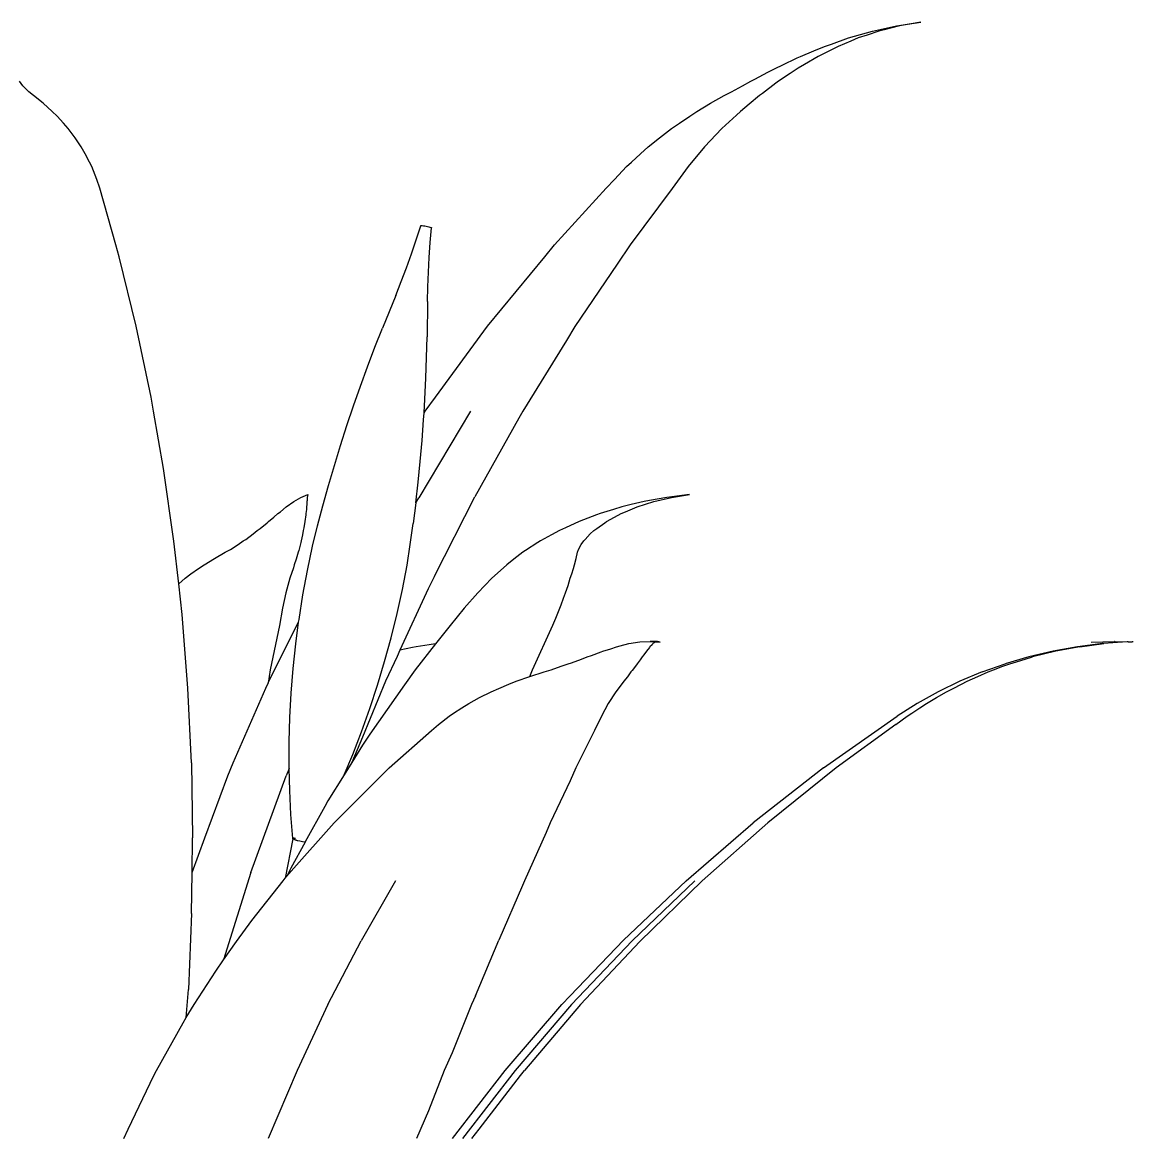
# Model space of a CAD drawing. Header units: metres. Extents: x 244.4 to 340.3, y -4.1 to 64.3.
# Drawn here: x 252.6698 to 253.0532, y 7.674 to 8.0577 of the extents above; entities that cross this region are included whole.
import ezdxf

# ---------------------------------------------------------------- set-up
doc = ezdxf.new("R2010")
doc.units = ezdxf.units.M
doc.layers.add('Edges', color=7, linetype='Continuous')

# ---------------------------------------------------------------- blocks, each defined once
blk = doc.blocks.new('Novo+Sobrado2m fr')
for p, q in [((-2.62485, -1.16264), (-2.61655, -1.16083)), ((-2.62084, -1.16219), (-2.62267, -1.16264)), ((-2.61549, -1.16083), (-2.62084, -1.16219)), ((-2.61655, -1.16083), (-2.60821, -1.15958)), ((-2.60821, -1.15958), (-2.61549, -1.16083)), ((-2.63906, -1.16711), (-2.63312, -1.16501)), ((-2.63236, -1.16612), (-2.63676, -1.16793)), ((-2.63312, -1.16501), (-2.62485, -1.16264)), ((-2.62976, -1.16501), (-2.63236, -1.16612)), ((-2.62669, -1.164), (-2.62976, -1.16501)), ((-2.62267, -1.16264), (-2.62669, -1.164)), ((-2.64975, -1.1714), (-2.64512, -1.16949)), ((-2.64512, -1.16949), (-2.64142, -1.16793)), ((-2.63788, -1.16851), (-2.64367, -1.1714)), ((-2.64142, -1.16793), (-2.63906, -1.16711)), ((-2.63676, -1.16793), (-2.63788, -1.16851)), ((-2.65606, -1.1744), (-2.65084, -1.17192)), ((-2.65084, -1.17192), (-2.64975, -1.1714)), ((-2.64367, -1.1714), (-2.64829, -1.17411)), ((-2.66553, -1.17921), (-2.66094, -1.17684)), ((-2.66094, -1.17684), (-2.6582, -1.17538)), ((-2.6582, -1.17538), (-2.65606, -1.1744)), ((-2.65328, -1.17725), (-2.65726, -1.17988)), ((-2.65052, -1.17538), (-2.65328, -1.17725)), ((-2.64829, -1.17411), (-2.65052, -1.17538)), ((-2.91816, -1.18148), (-2.91938, -1.17988)), ((-2.91612, -1.1836), (-2.91816, -1.18148)), ((-2.67357, -1.1836), (-2.66969, -1.18148)), ((-2.66969, -1.18148), (-2.66687, -1.17988)), ((-2.66687, -1.17988), (-2.66553, -1.17921)), ((-2.65818, -1.1806), (-2.66288, -1.18413)), ((-2.65726, -1.17988), (-2.65818, -1.1806)), ((-2.91455, -1.18488), (-2.91612, -1.1836)), ((-2.91118, -1.18757), (-2.91455, -1.18488)), ((-2.68073, -1.18757), (-2.67603, -1.18488)), ((-2.67603, -1.18488), (-2.67357, -1.1836)), ((-2.6639, -1.18488), (-2.6674, -1.18784)), ((-2.66288, -1.18413), (-2.6639, -1.18488)), ((-2.90803, -1.19035), (-2.91118, -1.18757)), ((-2.68548, -1.19035), (-2.68073, -1.18757)), ((-2.6674, -1.18784), (-2.67045, -1.19035)), ((-2.90633, -1.192), (-2.90803, -1.19035)), ((-2.9041, -1.19439), (-2.90633, -1.192)), ((-2.69151, -1.19439), (-2.68797, -1.192)), ((-2.68797, -1.192), (-2.68548, -1.19035)), ((-2.67185, -1.19167), (-2.67682, -1.19628)), ((-2.67045, -1.19035), (-2.67185, -1.19167)), ((-2.90251, -1.19628), (-2.9041, -1.19439)), ((-2.90007, -1.19949), (-2.90251, -1.19628)), ((-2.69838, -1.19949), (-2.69425, -1.19628)), ((-2.69425, -1.19628), (-2.69151, -1.19439)), ((-2.67682, -1.19628), (-2.68284, -1.20264)), ((-2.89799, -1.20264), (-2.90007, -1.19949)), ((-2.70234, -1.20264), (-2.69838, -1.19949)), ((-2.89662, -1.20497), (-2.89799, -1.20264)), ((-2.70492, -1.20497), (-2.70234, -1.20264)), ((-2.68284, -1.20264), (-2.68846, -1.20941)), ((-2.89512, -1.20784), (-2.89662, -1.20497)), ((-2.89441, -1.20941), (-2.89512, -1.20784)), ((-2.70973, -1.20941), (-2.70805, -1.20784)), ((-2.70805, -1.20784), (-2.70492, -1.20497)), ((-2.89262, -1.21381), (-2.89441, -1.20941)), ((-2.71393, -1.21381), (-2.70973, -1.20941)), ((-2.68846, -1.20941), (-2.69404, -1.217)), ((-2.89161, -1.21689), (-2.89262, -1.21381)), ((-2.71678, -1.21689), (-2.71393, -1.21381)), ((-2.88609, -1.23645), (-2.89161, -1.21689)), ((-2.73463, -1.23645), (-2.71678, -1.21689)), ((-2.69404, -1.217), (-2.70854, -1.23645)), ((-2.7824, -1.23468), (-2.78082, -1.2298)), ((-2.78082, -1.2298), (-2.78076, -1.22976)), ((-2.78076, -1.22976), (-2.78058, -1.22974)), ((-2.78058, -1.22974), (-2.78028, -1.22976)), ((-2.78028, -1.22976), (-2.77989, -1.2298)), ((-2.77989, -1.2298), (-2.77944, -1.22987)), ((-2.77944, -1.22987), (-2.77896, -1.22996)), ((-2.77896, -1.22996), (-2.77848, -1.23006)), ((-2.77848, -1.23006), (-2.77803, -1.23017)), ((-2.77803, -1.23017), (-2.77764, -1.23028)), ((-2.77764, -1.23028), (-2.77734, -1.23038)), ((-2.77752, -1.23565), (-2.77708, -1.23054)), ((-2.77734, -1.23038), (-2.77715, -1.23047)), ((-2.77715, -1.23047), (-2.77708, -1.23054)), ((-2.78405, -1.23952), (-2.7824, -1.23468)), ((-2.88495, -1.24052), (-2.88609, -1.23645)), ((-2.77788, -1.24075), (-2.77752, -1.23565)), ((-2.73802, -1.24052), (-2.73463, -1.23645)), ((-2.70854, -1.23645), (-2.71296, -1.24305)), ((-2.87906, -1.26454), (-2.88495, -1.24052)), ((-2.78577, -1.24434), (-2.78405, -1.23952)), ((-2.77816, -1.24585), (-2.77788, -1.24075)), ((-2.75776, -1.26454), (-2.73802, -1.24052)), ((-2.71296, -1.24305), (-2.72759, -1.2646)), ((-2.78755, -1.24911), (-2.78577, -1.24434)), ((-2.77837, -1.25094), (-2.77816, -1.24585)), ((-2.7894, -1.25385), (-2.78755, -1.24911)), ((-2.7894, -1.25385), (-2.79403, -1.26515)), ((-2.77849, -1.25602), (-2.77837, -1.25094)), ((-2.77849, -1.25602), (-2.77861, -1.26821)), ((-2.87393, -1.28894), (-2.87906, -1.26454)), ((-2.79665, -1.27179), (-2.79403, -1.26515)), ((-2.77577, -1.28894), (-2.75776, -1.26454)), ((-2.72759, -1.2646), (-2.73055, -1.26948)), ((-2.77877, -1.27535), (-2.77861, -1.26821)), ((-2.73055, -1.26948), (-2.74558, -1.29382)), ((-2.79918, -1.27849), (-2.79665, -1.27179)), ((-2.77902, -1.28249), (-2.77877, -1.27535)), ((-2.80164, -1.28522), (-2.79918, -1.27849)), ((-2.80401, -1.292), (-2.80164, -1.28522)), ((-2.77937, -1.28965), (-2.77902, -1.28249)), ((-2.87307, -1.29382), (-2.87393, -1.28894)), ((-2.7793, -1.29382), (-2.77577, -1.28894)), ((-2.80629, -1.29882), (-2.80401, -1.292)), ((-2.77966, -1.29436), (-2.77937, -1.28965)), ((-2.86958, -1.31367), (-2.87307, -1.29382)), ((-2.7636, -1.29382), (-2.78151, -1.32371)), ((-2.78035, -1.30398), (-2.77981, -1.29681)), ((-2.77981, -1.29681), (-2.77966, -1.29436)), ((-2.77966, -1.29436), (-2.7793, -1.29382)), ((-2.74693, -1.29627), (-2.76212, -1.32338)), ((-2.74558, -1.29382), (-2.74693, -1.29627)), ((-2.80849, -1.30568), (-2.80629, -1.29882)), ((-2.78098, -1.31115), (-2.78035, -1.30398)), ((-2.81061, -1.31257), (-2.80849, -1.30568)), ((-2.7817, -1.31832), (-2.78098, -1.31115)), ((-2.86601, -1.33869), (-2.86958, -1.31367)), ((-2.81264, -1.3195), (-2.81061, -1.31257)), ((-2.81457, -1.32646), (-2.81264, -1.3195)), ((-2.78252, -1.32549), (-2.7817, -1.31832)), ((-2.82465, -1.32503), (-2.82222, -1.3236)), ((-2.82222, -1.3236), (-2.81983, -1.32262)), ((-2.82002, -1.3236), (-2.82003, -1.32467)), ((-2.81983, -1.32262), (-2.82002, -1.3236)), ((-2.77607, -1.3508), (-2.76212, -1.32338)), ((-2.69587, -1.3236), (-2.70179, -1.32467)), ((-2.7003, -1.32503), (-2.69422, -1.3236)), ((-2.68803, -1.32262), (-2.69587, -1.3236)), ((-2.69422, -1.3236), (-2.68803, -1.32262)), ((-2.82927, -1.32855), (-2.82725, -1.32689)), ((-2.82725, -1.32689), (-2.82465, -1.32503)), ((-2.82011, -1.3261), (-2.82028, -1.32689)), ((-2.82028, -1.32689), (-2.82026, -1.32776)), ((-2.82003, -1.32467), (-2.82015, -1.32503)), ((-2.82015, -1.32503), (-2.82011, -1.3261)), ((-2.81643, -1.33345), (-2.81457, -1.32646)), ((-2.78252, -1.32549), (-2.78343, -1.33265)), ((-2.78252, -1.32549), (-2.78151, -1.32371)), ((-2.71136, -1.32689), (-2.71427, -1.32776)), ((-2.70817, -1.3261), (-2.71136, -1.32689)), ((-2.71014, -1.32855), (-2.70614, -1.32689)), ((-2.70367, -1.32503), (-2.70817, -1.3261)), ((-2.70614, -1.32689), (-2.7003, -1.32503)), ((-2.70179, -1.32467), (-2.70367, -1.32503)), ((-2.83342, -1.33192), (-2.83153, -1.33042)), ((-2.83153, -1.33042), (-2.83015, -1.32919)), ((-2.83015, -1.32919), (-2.82927, -1.32855)), ((-2.82048, -1.32965), (-2.82083, -1.33192)), ((-2.82026, -1.32776), (-2.82049, -1.32919)), ((-2.82049, -1.32919), (-2.82048, -1.32965)), ((-2.72011, -1.32965), (-2.72609, -1.33192)), ((-2.71886, -1.32919), (-2.72011, -1.32965)), ((-2.71427, -1.32776), (-2.71886, -1.32919)), ((-2.71665, -1.33192), (-2.71395, -1.33042)), ((-2.71395, -1.33042), (-2.71162, -1.32919)), ((-2.71162, -1.32919), (-2.71014, -1.32855)), ((-2.83871, -1.33621), (-2.83731, -1.33506)), ((-2.83731, -1.33506), (-2.83625, -1.33428)), ((-2.83625, -1.33428), (-2.83387, -1.33234)), ((-2.83387, -1.33234), (-2.83342, -1.33192)), ((-2.82139, -1.33506), (-2.82161, -1.33653)), ((-2.82113, -1.33406), (-2.82139, -1.33506)), ((-2.82083, -1.33192), (-2.82113, -1.33406)), ((-2.81819, -1.34047), (-2.81643, -1.33345)), ((-2.78443, -1.33981), (-2.78343, -1.33265)), ((-2.73296, -1.33506), (-2.73573, -1.33653)), ((-2.73082, -1.33406), (-2.73296, -1.33506)), ((-2.72609, -1.33192), (-2.73082, -1.33406)), ((-2.72228, -1.33621), (-2.72104, -1.33506)), ((-2.72104, -1.33506), (-2.72002, -1.33428)), ((-2.72002, -1.33428), (-2.71728, -1.33234)), ((-2.71728, -1.33234), (-2.71665, -1.33192)), ((-2.86438, -1.35344), (-2.86601, -1.33869)), ((-2.84383, -1.33986), (-2.84206, -1.3386)), ((-2.84206, -1.3386), (-2.84125, -1.33808)), ((-2.84125, -1.33808), (-2.83871, -1.33621)), ((-2.82213, -1.3386), (-2.82222, -1.33916)), ((-2.82161, -1.33653), (-2.82213, -1.3386)), ((-2.73947, -1.3386), (-2.74038, -1.33916)), ((-2.73573, -1.33653), (-2.73947, -1.3386)), ((-2.72542, -1.33986), (-2.72455, -1.3386)), ((-2.72455, -1.3386), (-2.7241, -1.33808)), ((-2.7241, -1.33808), (-2.72228, -1.33621)), ((-2.85202, -1.34466), (-2.8483, -1.34254)), ((-2.8483, -1.34254), (-2.84647, -1.34153)), ((-2.84647, -1.34153), (-2.84383, -1.33986)), ((-2.82315, -1.34254), (-2.82377, -1.34487)), ((-2.82294, -1.34195), (-2.82315, -1.34254)), ((-2.82222, -1.33916), (-2.82294, -1.34195)), ((-2.81995, -1.34884), (-2.81819, -1.34047)), ((-2.78553, -1.34696), (-2.78443, -1.33981)), ((-2.74554, -1.34254), (-2.74862, -1.34487)), ((-2.74468, -1.34195), (-2.74554, -1.34254)), ((-2.74038, -1.33916), (-2.74468, -1.34195)), ((-2.72715, -1.34466), (-2.7267, -1.34254)), ((-2.7267, -1.34254), (-2.72632, -1.34153)), ((-2.72632, -1.34153), (-2.72542, -1.33986)), ((-2.85562, -1.34684), (-2.85202, -1.34466)), ((-2.82377, -1.34487), (-2.82446, -1.34684)), ((-2.74862, -1.34487), (-2.75111, -1.34684)), ((-2.72778, -1.34684), (-2.72715, -1.34466)), ((-2.86211, -1.35151), (-2.86016, -1.35003)), ((-2.86016, -1.35003), (-2.85754, -1.34814)), ((-2.85754, -1.34814), (-2.85562, -1.34684)), ((-2.82475, -1.34789), (-2.82597, -1.35151)), ((-2.82446, -1.34684), (-2.82475, -1.34789)), ((-2.8215, -1.35726), (-2.81995, -1.34884)), ((-2.78715, -1.35536), (-2.78553, -1.34696)), ((-2.75229, -1.34789), (-2.75624, -1.35151)), ((-2.75111, -1.34684), (-2.75229, -1.34789)), ((-2.72918, -1.35151), (-2.72865, -1.35003)), ((-2.72865, -1.35003), (-2.72808, -1.34814)), ((-2.72808, -1.34814), (-2.72778, -1.34684)), ((-2.86438, -1.35344), (-2.86211, -1.35151)), ((-2.86322, -1.36396), (-2.86438, -1.35344)), ((-2.82597, -1.35151), (-2.82735, -1.35652)), ((-2.77607, -1.3508), (-2.7783, -1.35511)), ((-2.75624, -1.35151), (-2.76115, -1.35652)), ((-2.73088, -1.35652), (-2.72995, -1.35404)), ((-2.72995, -1.35404), (-2.72918, -1.35151)), ((-2.82735, -1.35652), (-2.82853, -1.36186)), ((-2.82284, -1.36571), (-2.8215, -1.35726)), ((-2.78898, -1.36372), (-2.78715, -1.35536)), ((-2.7783, -1.35511), (-2.78801, -1.37634)), ((-2.76115, -1.35652), (-2.76587, -1.36186)), ((-2.73149, -1.35836), (-2.73088, -1.35652)), ((-2.82853, -1.36186), (-2.8296, -1.36783)), ((-2.76587, -1.36186), (-2.77068, -1.36783)), ((-2.73415, -1.36532), (-2.73285, -1.36186)), ((-2.73285, -1.36186), (-2.73233, -1.36062)), ((-2.73233, -1.36062), (-2.73149, -1.35836)), ((-2.86121, -1.38947), (-2.86322, -1.36396)), ((-2.82296, -1.36663), (-2.82284, -1.36571)), ((-2.79102, -1.37203), (-2.78898, -1.36372)), ((-2.73518, -1.36774), (-2.73415, -1.36532)), ((-2.83323, -1.38705), (-2.82296, -1.36663)), ((-2.8296, -1.36783), (-2.83275, -1.38314)), ((-2.82396, -1.37417), (-2.82296, -1.36663)), ((-2.77068, -1.36783), (-2.77567, -1.37417)), ((-2.74223, -1.38314), (-2.73518, -1.36774)), ((-2.79328, -1.38027), (-2.79102, -1.37203)), ((-2.70902, -1.37408), (-2.70521, -1.37347)), ((-2.70521, -1.37347), (-2.70165, -1.3733)), ((-2.69903, -1.3733), (-2.70165, -1.3733)), ((-2.70165, -1.3733), (-2.69984, -1.37347)), ((-2.69984, -1.37347), (-2.70021, -1.37382)), ((-2.69978, -1.37346), (-2.69984, -1.37347)), ((-2.69978, -1.37346), (-2.69819, -1.37359)), ((-2.69819, -1.37359), (-2.69903, -1.3733)), ((-2.54938, -1.37359), (-2.54128, -1.3733)), ((-2.5369, -1.37347), (-2.54185, -1.37382)), ((-2.54117, -1.37331), (-2.54128, -1.3733)), ((-2.54117, -1.37331), (-2.5411, -1.3733)), ((-2.5411, -1.3733), (-2.5352, -1.37343)), ((-2.53655, -1.37347), (-2.5369, -1.37347)), ((-2.53655, -1.37347), (-2.5352, -1.37343)), ((-2.53482, -1.37343), (-2.5352, -1.37343)), ((-2.82486, -1.38265), (-2.82396, -1.37417)), ((-2.78801, -1.37634), (-2.78899, -1.37847)), ((-2.78367, -1.3754), (-2.78801, -1.37634)), ((-2.78241, -1.37515), (-2.78367, -1.3754)), ((-2.77567, -1.37417), (-2.78272, -1.38314)), ((-2.77795, -1.37449), (-2.78241, -1.37515)), ((-2.77567, -1.37417), (-2.77795, -1.37449)), ((-2.72191, -1.37813), (-2.71856, -1.37692)), ((-2.71856, -1.37692), (-2.71792, -1.37666)), ((-2.71792, -1.37666), (-2.71522, -1.37583)), ((-2.71522, -1.37583), (-2.71322, -1.37515)), ((-2.71322, -1.37515), (-2.71196, -1.37485)), ((-2.71196, -1.37485), (-2.70902, -1.37408)), ((-2.70291, -1.37666), (-2.70383, -1.37799)), ((-2.70183, -1.3754), (-2.70291, -1.37666)), ((-2.70171, -1.37515), (-2.70183, -1.3754)), ((-2.70097, -1.37449), (-2.70171, -1.37515)), ((-2.70071, -1.37408), (-2.70097, -1.37449)), ((-2.70021, -1.37382), (-2.70071, -1.37408)), ((-2.56252, -1.37666), (-2.57084, -1.37862)), ((-2.56152, -1.37666), (-2.56958, -1.37862)), ((-2.55406, -1.37515), (-2.56252, -1.37666)), ((-2.5533, -1.37515), (-2.56152, -1.37666)), ((-2.54551, -1.37408), (-2.55406, -1.37515)), ((-2.5533, -1.37515), (-2.54496, -1.37408)), ((-2.54496, -1.37408), (-2.54551, -1.37408)), ((-2.54185, -1.37382), (-2.54496, -1.37408)), ((-2.79573, -1.38843), (-2.79328, -1.38027)), ((-2.78899, -1.37847), (-2.793, -1.38705)), ((-2.73228, -1.3819), (-2.72989, -1.381)), ((-2.72989, -1.381), (-2.7288, -1.38065)), ((-2.7288, -1.38065), (-2.72532, -1.37939)), ((-2.72532, -1.37939), (-2.72337, -1.37862)), ((-2.72337, -1.37862), (-2.72191, -1.37813)), ((-2.70615, -1.381), (-2.70638, -1.38141)), ((-2.70502, -1.37961), (-2.70615, -1.381)), ((-2.7044, -1.37862), (-2.70502, -1.37961)), ((-2.70383, -1.37799), (-2.7044, -1.37862)), ((-2.58697, -1.38382), (-2.57901, -1.381)), ((-2.57986, -1.3819), (-2.57742, -1.381)), ((-2.57084, -1.37862), (-2.57901, -1.381)), ((-2.57742, -1.381), (-2.57626, -1.38065)), ((-2.57626, -1.38065), (-2.57213, -1.37939)), ((-2.57213, -1.37939), (-2.56958, -1.37862)), ((-2.83275, -1.38314), (-2.83354, -1.38774)), ((-2.82553, -1.39112), (-2.82486, -1.38265)), ((-2.78272, -1.38314), (-2.78647, -1.38834)), ((-2.74313, -1.38541), (-2.74223, -1.38314)), ((-2.7431, -1.3854), (-2.73822, -1.38382)), ((-2.73822, -1.38382), (-2.73581, -1.3831)), ((-2.73581, -1.3831), (-2.73228, -1.3819)), ((-2.70825, -1.38382), (-2.70948, -1.38556)), ((-2.70787, -1.3834), (-2.70825, -1.38382)), ((-2.70638, -1.38141), (-2.70787, -1.3834)), ((-2.58697, -1.38382), (-2.59471, -1.38704)), ((-2.58853, -1.3854), (-2.58497, -1.38382)), ((-2.58497, -1.38382), (-2.58306, -1.3831)), ((-2.58306, -1.3831), (-2.57986, -1.3819)), ((-2.83431, -1.38947), (-2.83354, -1.38774)), ((-2.83354, -1.38774), (-2.83323, -1.38705)), ((-2.793, -1.38705), (-2.80093, -1.40638)), ((-2.78647, -1.38834), (-2.79839, -1.40531)), ((-2.79839, -1.39651), (-2.79573, -1.38843)), ((-2.75391, -1.38951), (-2.75041, -1.38805)), ((-2.75041, -1.38805), (-2.74786, -1.38704)), ((-2.74786, -1.38704), (-2.74313, -1.38541)), ((-2.74313, -1.38541), (-2.7431, -1.3854)), ((-2.71129, -1.38785), (-2.71347, -1.39067)), ((-2.71073, -1.38704), (-2.71129, -1.38785)), ((-2.70948, -1.38556), (-2.71073, -1.38704)), ((-2.59471, -1.38704), (-2.60219, -1.39067)), ((-2.59705, -1.38951), (-2.59419, -1.38805)), ((-2.59419, -1.38805), (-2.59223, -1.38704)), ((-2.59223, -1.38704), (-2.58853, -1.3854)), ((-2.85999, -1.41521), (-2.86121, -1.38947)), ((-2.84552, -1.41521), (-2.83431, -1.38947)), ((-2.82599, -1.39958), (-2.82553, -1.39112)), ((-2.76423, -1.39469), (-2.76055, -1.3927)), ((-2.76055, -1.3927), (-2.75653, -1.39067)), ((-2.75653, -1.39067), (-2.75391, -1.38951)), ((-2.71347, -1.39067), (-2.71607, -1.39469)), ((-2.60219, -1.39067), (-2.60942, -1.39469)), ((-2.60621, -1.39469), (-2.60278, -1.3927)), ((-2.60278, -1.3927), (-2.59932, -1.39067)), ((-2.59932, -1.39067), (-2.59705, -1.38951)), ((-2.80126, -1.4045), (-2.79839, -1.39651)), ((-2.76952, -1.39806), (-2.76667, -1.3962)), ((-2.76667, -1.3962), (-2.76423, -1.39469)), ((-2.71607, -1.39469), (-2.71846, -1.39908)), ((-2.60942, -1.39469), (-2.61638, -1.39908)), ((-2.61132, -1.39806), (-2.60849, -1.3962)), ((-2.60849, -1.3962), (-2.60621, -1.39469)), ((-2.82623, -1.40802), (-2.82599, -1.39958)), ((-2.77473, -1.40199), (-2.771, -1.39908)), ((-2.771, -1.39908), (-2.76952, -1.39806)), ((-2.71846, -1.39908), (-2.72078, -1.4041)), ((-2.64172, -1.41698), (-2.61638, -1.39908)), ((-2.61684, -1.40199), (-2.61288, -1.39908)), ((-2.61288, -1.39908), (-2.61132, -1.39806)), ((-2.79167, -1.41698), (-2.77713, -1.40403)), ((-2.77713, -1.40403), (-2.77473, -1.40199)), ((-2.72078, -1.4041), (-2.72724, -1.41698)), ((-2.61684, -1.40199), (-2.63742, -1.41698)), ((-2.82624, -1.41643), (-2.82623, -1.40802)), ((-2.80093, -1.40638), (-2.8046, -1.41514)), ((-2.80431, -1.41238), (-2.80126, -1.4045)), ((-2.79839, -1.40531), (-2.80087, -1.40915)), ((-2.80087, -1.40915), (-2.8046, -1.41514)), ((-2.85999, -1.41521), (-2.85955, -1.44115)), ((-2.84745, -1.41975), (-2.84552, -1.41521)), ((-2.80722, -1.41933), (-2.80431, -1.41238)), ((-2.8046, -1.41514), (-2.80722, -1.41933)), ((-2.82622, -1.41721), (-2.82729, -1.41975)), ((-2.82622, -1.41721), (-2.82624, -1.41643)), ((-2.82603, -1.42479), (-2.82622, -1.41721)), ((-2.80722, -1.41933), (-2.81283, -1.42831)), ((-2.79453, -1.41972), (-2.79167, -1.41698)), ((-2.72724, -1.41698), (-2.72919, -1.42142)), ((-2.64172, -1.41698), (-2.66601, -1.43593)), ((-2.63742, -1.41698), (-2.66098, -1.43589)), ((-2.85538, -1.44115), (-2.84745, -1.41975)), ((-2.83947, -1.45312), (-2.82729, -1.41975)), ((-2.81069, -1.43589), (-2.79453, -1.41972)), ((-2.72919, -1.42142), (-2.73608, -1.43593)), ((-2.82561, -1.4331), (-2.82603, -1.42479)), ((-2.81393, -1.43024), (-2.8207, -1.44254)), ((-2.81283, -1.42831), (-2.81393, -1.43024)), ((-2.82495, -1.44134), (-2.82561, -1.4331)), ((-2.8255, -1.45257), (-2.81069, -1.43589)), ((-2.73608, -1.43593), (-2.73747, -1.43927)), ((-2.68921, -1.4559), (-2.66601, -1.43593)), ((-2.66098, -1.43589), (-2.68366, -1.4559)), ((-2.8597, -1.45312), (-2.85538, -1.44115)), ((-2.8597, -1.45312), (-2.85955, -1.44115)), ((-2.82497, -1.44141), (-2.82758, -1.45503)), ((-2.82497, -1.44141), (-2.82495, -1.44134)), ((-2.82486, -1.44155), (-2.82497, -1.44141)), ((-2.82485, -1.44127), (-2.82495, -1.44134)), ((-2.82495, -1.44134), (-2.82484, -1.44146)), ((-2.82453, -1.44173), (-2.82486, -1.44155)), ((-2.82452, -1.44124), (-2.82485, -1.44127)), ((-2.82484, -1.44146), (-2.82451, -1.44162)), ((-2.82401, -1.44192), (-2.82453, -1.44173)), ((-2.82452, -1.44124), (-2.82401, -1.44127)), ((-2.82451, -1.44162), (-2.82399, -1.4418)), ((-2.82333, -1.44212), (-2.82401, -1.44192)), ((-2.82399, -1.4418), (-2.82331, -1.44199)), ((-2.82254, -1.44231), (-2.82333, -1.44212)), ((-2.82331, -1.44199), (-2.82252, -1.44219)), ((-2.82169, -1.44248), (-2.82254, -1.44231)), ((-2.82252, -1.44219), (-2.82167, -1.44237)), ((-2.82169, -1.44248), (-2.82167, -1.44237)), ((-2.82084, -1.44261), (-2.82169, -1.44248)), ((-2.82167, -1.44237), (-2.82082, -1.44252)), ((-2.82084, -1.44261), (-2.82082, -1.44252)), ((-2.82074, -1.44262), (-2.82084, -1.44261)), ((-2.82082, -1.44252), (-2.8207, -1.44254)), ((-2.8207, -1.44254), (-2.82074, -1.44262)), ((-2.73747, -1.43927), (-2.745, -1.4559)), ((-2.82074, -1.44262), (-2.82568, -1.45159)), ((-2.8599, -1.46724), (-2.85971, -1.45318)), ((-2.85971, -1.45318), (-2.8597, -1.45312)), ((-2.83947, -1.45312), (-2.8489, -1.48327)), ((-2.82568, -1.45159), (-2.827, -1.45435)), ((-2.827, -1.45435), (-2.8255, -1.45257)), ((-2.83912, -1.46967), (-2.82832, -1.4559)), ((-2.82832, -1.4559), (-2.82758, -1.45503)), ((-2.82758, -1.45503), (-2.827, -1.45435)), ((-2.78953, -1.4559), (-2.80139, -1.47662)), ((-2.74568, -1.4576), (-2.75384, -1.47639)), ((-2.745, -1.4559), (-2.74568, -1.4576)), ((-2.71079, -1.47639), (-2.68921, -1.4559)), ((-2.68624, -1.4559), (-2.70787, -1.47662)), ((-2.70522, -1.47683), (-2.68366, -1.4559)), ((-2.8599, -1.46724), (-2.86103, -1.49345)), ((-2.84446, -1.47683), (-2.83912, -1.46967)), ((-2.8489, -1.48327), (-2.84446, -1.47683)), ((-2.81285, -1.49867), (-2.80139, -1.47662)), ((-2.76192, -1.49564), (-2.75384, -1.47639)), ((-2.72919, -1.49564), (-2.71079, -1.47639)), ((-2.72877, -1.49867), (-2.70787, -1.47662)), ((-2.70522, -1.47683), (-2.72568, -1.49867)), ((-2.85156, -1.48714), (-2.8489, -1.48327)), ((-2.85907, -1.49867), (-2.85156, -1.48714)), ((-2.86174, -1.50313), (-2.86103, -1.49345)), ((-2.76192, -1.49564), (-2.76329, -1.49867)), ((-2.72919, -1.49564), (-2.73207, -1.49867)), ((-2.86174, -1.50313), (-2.85907, -1.49867)), ((-2.81285, -1.49867), (-2.82353, -1.52138)), ((-2.76329, -1.49867), (-2.77001, -1.51528)), ((-2.75163, -1.52138), (-2.73207, -1.49867)), ((-2.72877, -1.49867), (-2.74823, -1.52138)), ((-2.72568, -1.49867), (-2.74499, -1.52138)), ((-2.86284, -1.50496), (-2.86174, -1.50313)), ((-2.87208, -1.52138), (-2.86284, -1.50496)), ((-2.77001, -1.51528), (-2.77269, -1.52138)), ((-2.88186, -1.54162), (-2.87297, -1.52311)), ((-2.87297, -1.52311), (-2.87208, -1.52138)), ((-2.82353, -1.52138), (-2.83351, -1.54489)), ((-2.77269, -1.52138), (-2.77816, -1.53528)), ((-2.76986, -1.54489), (-2.75163, -1.52138)), ((-2.74823, -1.52138), (-2.76644, -1.54489)), ((-2.76059, -1.54162), (-2.74633, -1.52311)), ((-2.74633, -1.52311), (-2.74499, -1.52138)), ((-2.77816, -1.53528), (-2.78225, -1.54489)), ((-2.88331, -1.54489), (-2.88186, -1.54162)), ((-2.76312, -1.54489), (-2.76059, -1.54162))]:
    blk.add_line(p, q)

msp = doc.modelspace()

# ---------------------------------------------------------------- block references
at = {"layer": 'Edges'}
msp.add_blockref('Novo+Sobrado2m fr', (255.5882, 9.21727), dxfattribs=at)

doc.saveas('drawing.dxf')
